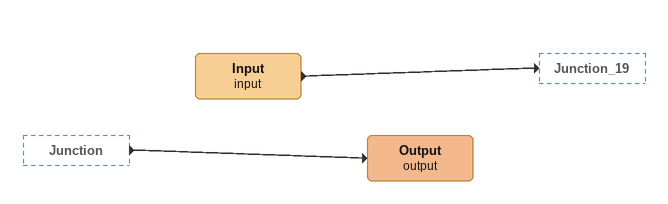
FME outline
Junction [outside]
    -> Output (output)
Input (input)
    -> Junction_19
Output (output)
